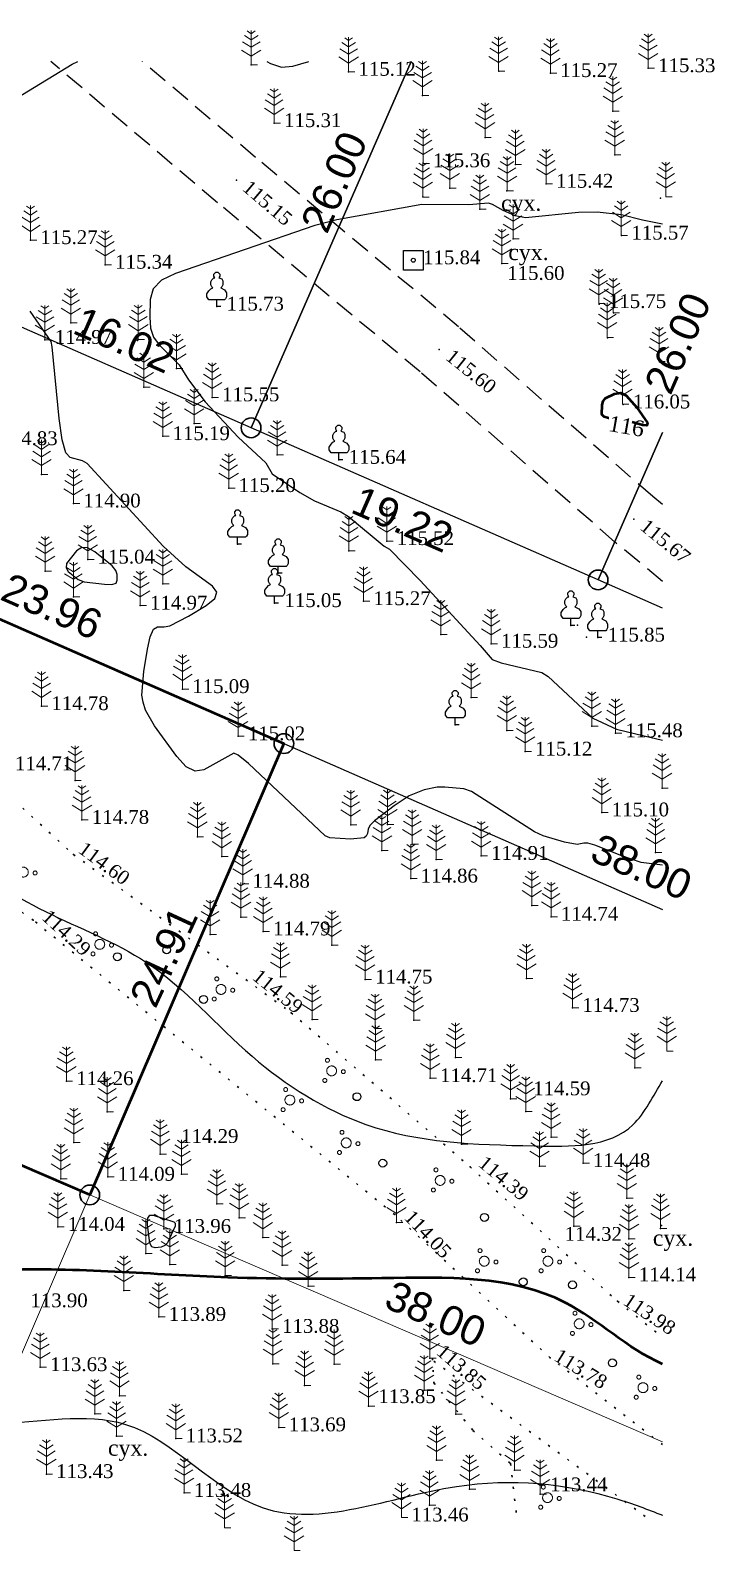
# Model space of a CAD drawing. Header units: millimetres. Extents: x 5405405.1 to 5405491.6, y 5524890.3 to 5524967.4.
# Drawn here: x 5405456.8 to 5405491.6, y 5524890.3 to 5524967.4 of the extents above; entities that cross this region are included whole.
import ezdxf
from ezdxf.enums import TextEntityAlignment as Align

# ---------------------------------------------------------------- set-up
doc = ezdxf.new("R2010")
doc.units = ezdxf.units.MM
for name, pattern in [('DASHEDX2', [1.5, 1, -0.5]), ('HIDDEN', [0.5, 0, -0.5]), ('суцільна', [50, 50, 0])]:
    doc.linetypes.add(name, pattern=pattern)
for name, color, linetype in [('SC007', 7, 'Continuous'), ('горизонтали', 42, 'Continuous'), ('дороги', 7, 'Continuous'), ('Ділянки_Межі', 10, 'Continuous'), ('надписи', 7, 'Continuous'), ('отметки', 7, 'Continuous'), ('промеры', 185, 'Continuous'), ('Растительность', 7, 'Continuous')]:
    doc.layers.add(name, color=color, linetype=linetype)
for name, color, linetype, lineweight in [('Контур', 7, 'HIDDEN', 30), ('ТОЧКИ', 7, 'Continuous', 30), ('усл. знак', 7, 'суцільна', 20)]:
    doc.layers.add(name, color=color, linetype=linetype, lineweight=lineweight)
doc.styles.get("Standard").update_dxf_attribs({"font": 'arial.ttf'})
doc.styles.add('times', font='times.ttf')

# ---------------------------------------------------------------- blocks, each defined once
blk = doc.blocks.new('SYMBOL902')
at = {"layer": 'SC007'}
blk.add_lwpolyline([(-1.25, -1.25), (-1.25, 1.25), (1.25, 1.25), (1.25, -1.25)], close=True, dxfattribs=at)
blk.add_circle((0, 0), 0.25, dxfattribs=at)
blk = doc.blocks.new('A$C51FE15A3')
at = {"layer": 'Растительность', "color": 94, "lineweight": 0}
for points in [[(-0.201, 1.726), (0, 1.584), (0.201, 1.726)], [(0, 1.75), (0, 0), (0.319, 0)], [(-0.447, 1.172), (0, 0.895), (0.447, 1.172)], [(-0.343, 1.489), (0, 1.267), (0.343, 1.489)], [(-0.493, 0.753), (0, 0.444), (0.493, 0.753)]]:
    blk.add_lwpolyline(points, dxfattribs=at)
blk = doc.blocks.new('A$C2ACB5305')
at = {"layer": 'Растительность'}
blk.add_lwpolyline([(0.2, 0), (0.2, 0), (0, 0), (0, 0.35), (-0.4, 0.35), (-0.5, 0.5), (-0.5, 0.65), (-0.4, 0.8), (-0.3, 0.9), (-0.2, 0.95), (-0.25, 1), (-0.3, 1.1), (-0.3, 1.25), (-0.25, 1.35), (-0.15, 1.45), (-0.1, 1.45), (-0.15, 1.55), (-0.15, 1.65), (-0.05, 1.75), (0.05, 1.75), (0.15, 1.65), (0.15, 1.55), (0.1, 1.45), (0.25, 1.4), (0.3, 1.3), (0.3, 1.1), (0.25, 1), (0.2, 0.95), (0.4, 0.85), (0.5, 0.7), (0.5, 0.5), (0.45, 0.4), (0.4, 0.35), (0, 0.35)], dxfattribs=at)
blk = doc.blocks.new('A$C72385B22')
at = {"layer": 'усл. знак'}
for centre, radius in [((0, 0), 0.625), ((-0.02, 1.49), 0.25), ((-1.29, -0.64), 0.25), ((1.28, -0.76), 0.25)]:
    blk.add_circle(centre, radius, dxfattribs=at)

msp = doc.modelspace()

# ---------------------------------------------------------------- linework, layer by layer
at = {"layer": 'горизонтали', "color": 32}
for points in [[(5405454.197, 5524962.792, 115), (5405458.957, 5524965.682, 115), (5405459.242, 5524965.809, 115)], [(5405468.823, 5524965.809, 115), (5405469.017, 5524965.712, 115), (5405469.577, 5524965.522, 115), (5405470.147, 5524965.572, 115), (5405470.957, 5524965.809, 115)], [(5405488.91, 5524957.563, 115.5), (5405487.897, 5524957.762, 115.5), (5405486.817, 5524958.042, 115.5), (5405485.597, 5524958.172, 115.5), (5405484.637, 5524958.162, 115.5), (5405481.947, 5524957.892, 115.5), (5405481.427, 5524957.992, 115.5), (5405480.827, 5524958.262, 115.5), (5405480.277, 5524958.572, 115.5), (5405480.077, 5524958.632, 115.5), (5405479.087, 5524958.542, 115.5), (5405476.687, 5524958.562, 115.5), (5405472.377, 5524957.792, 115.5), (5405471.267, 5524957.502, 115.5), (5405464.187, 5524955.072, 115.5), (5405463.487, 5524954.732, 115.5), (5405463.067, 5524954.292, 115.5), (5405462.907, 5524953.742, 115.5), (5405462.887, 5524952.852, 115.5), (5405462.927, 5524952.292, 115.5), (5405463.087, 5524951.832, 115.5), (5405463.367, 5524951.452, 115.5), (5405464.377, 5524950.432, 115.5), (5405464.847, 5524949.682, 115.5), (5405465.697, 5524948.552, 115.5), (5405467.367, 5524946.772, 115.5), (5405468.777, 5524945.462, 115.5), (5405469.107, 5524944.912, 115.5)], [(5405465.637, 5524929.912, 115), (5405465.197, 5524929.842, 115), (5405464.737, 5524930.062, 115), (5405464.267, 5524930.572, 115), (5405463.127, 5524932.142, 115), (5405462.677, 5524932.932, 115), (5405462.547, 5524933.342, 115), (5405462.487, 5524933.692, 115), (5405462.587, 5524934.882, 115), (5405462.767, 5524936.022, 115), (5405462.907, 5524936.652, 115), (5405463.077, 5524937.032, 115), (5405463.287, 5524937.152, 115), (5405463.617, 5524937.152, 115), (5405463.907, 5524937.202, 115), (5405464.857, 5524937.692, 115), (5405465.757, 5524938.242, 115), (5405466.197, 5524938.592, 115), (5405466.297, 5524938.912, 115), (5405466.077, 5524939.212, 115), (5405464.727, 5524940.202, 115), (5405463.567, 5524941.242, 115), (5405459.707, 5524945.442, 115), (5405459.477, 5524945.572, 115), (5405458.857, 5524945.732, 115), (5405458.627, 5524945.982, 115), (5405458.437, 5524946.642, 115), (5405458.297, 5524947.712, 115), (5405457.937, 5524951.352, 115), (5405457.887, 5524951.622, 115), (5405456.827, 5524953.152, 115)], [(5405469.107, 5524944.912, 115.5), (5405470.497, 5524943.972, 115.5), (5405471.247, 5524943.542, 115.5), (5405472.587, 5524942.982, 115.5), (5405472.977, 5524942.742, 115.5), (5405474.787, 5524941.242, 115.5), (5405475.057, 5524941.092, 115.5), (5405476.617, 5524939.502, 115.5), (5405479.657, 5524936.202, 115.5), (5405480.257, 5524935.502, 115.5), (5405480.727, 5524935.322, 115.5), (5405482.787, 5524934.832, 115.5), (5405483.107, 5524934.632, 115.5), (5405485.377, 5524932.522, 115.5), (5405486.577, 5524931.972, 115.5), (5405487.967, 5524931.622, 115.5), (5405488.91, 5524931.413, 115.5)], [(5405488.91, 5524925.068, 115), (5405487.817, 5524925.212, 115), (5405486.837, 5524925.542, 115), (5405485.467, 5524926.082, 115), (5405485.117, 5524926.182, 115), (5405484.917, 5524926.182, 115), (5405484.577, 5524926.112, 115), (5405483.927, 5524926.242, 115), (5405482.847, 5524926.562, 115), (5405482.417, 5524926.762, 115), (5405479.207, 5524928.812, 115), (5405478.827, 5524928.942, 115), (5405477.857, 5524929.032, 115), (5405477.477, 5524929.032, 115), (5405476.817, 5524928.892, 115), (5405476.057, 5524928.582, 115), (5405475.287, 5524928.082, 115), (5405474.287, 5524927.322, 115), (5405474.057, 5524927.082, 115), (5405473.967, 5524926.902, 115), (5405473.937, 5524926.672, 115), (5405473.877, 5524926.542, 115), (5405473.767, 5524926.462, 115), (5405473.067, 5524926.382, 115), (5405472.027, 5524926.462, 115), (5405471.787, 5524926.562, 115), (5405467.897, 5524930.222, 115), (5405467.377, 5524930.652, 115), (5405467.157, 5524930.752, 115), (5405465.637, 5524929.912, 115)]]:
    msp.add_polyline3d(points, dxfattribs=at)
at = {"layer": 'горизонтали', "color": 32, "lineweight": 50}
for points in [[(5405485.837, 5524948.412, 116), (5405485.897, 5524948.602, 116), (5405486.007, 5524948.742, 116), (5405486.467, 5524948.962, 116), (5405486.797, 5524949.022, 116), (5405487.067, 5524948.882, 116), (5405487.597, 5524948.272, 116), (5405488.137, 5524947.492, 116), (5405488.107, 5524947.362, 116), (5405487.897, 5524947.382, 116), (5405487.372, 5524947.522, 116)], [(5405486.182, 5524947.73, 116), (5405486.167, 5524947.732, 116), (5405485.947, 5524947.792, 116), (5405485.827, 5524947.912, 116), (5405485.837, 5524948.412, 116), (5405485.837, 5524948.412, 116)]]:
    msp.add_polyline3d(points, dxfattribs=at)
at = {"layer": 'горизонтали', "color": 32}
for points in [[(5405459.257, 5524939.552, 115), (5405459.567, 5524939.442, 115), (5405460.597, 5524939.312, 115), (5405460.957, 5524939.302, 115), (5405461.177, 5524939.372, 115), (5405461.237, 5524939.522, 115), (5405461.237, 5524939.802, 115), (5405461.167, 5524940.002, 115), (5405460.977, 5524940.242, 115), (5405460.097, 5524940.962, 115), (5405459.737, 5524941.162, 115), (5405459.437, 5524941.182, 115), (5405459.177, 5524941.012, 115), (5405458.667, 5524940.372, 115), (5405458.647, 5524940.152, 115), (5405458.757, 5524939.962, 115), (5405459.257, 5524939.552, 115)], [(5405463.797, 5524905.922, 114), (5405463.647, 5524905.782, 114), (5405463.467, 5524905.712, 114), (5405463.167, 5524905.672, 114), (5405462.997, 5524905.722, 114), (5405462.887, 5524905.902, 114), (5405462.777, 5524906.842, 114), (5405462.787, 5524907.172, 114), (5405462.887, 5524907.332, 114), (5405463.067, 5524907.332, 114), (5405464.107, 5524906.992, 114), (5405464.177, 5524906.922, 114), (5405464.177, 5524906.772, 114), (5405463.797, 5524905.922, 114)]]:
    msp.add_polyline3d(points, close=True, dxfattribs=at)
for points, knots in [([(5405433.102, 5524965.809), (5405432.628, 5524964.995), (5405432.152, 5524963.315), (5405434.505, 5524959.837), (5405436.467, 5524956.149), (5405436.671, 5524951.392), (5405437.369, 5524946.928), (5405441.86, 5524943.511), (5405440.684, 5524937.671), (5405444.794, 5524933.035), (5405451.566, 5524932.913), (5405452.841, 5524923.414), (5405462.376, 5524921.694), (5405467.678, 5524915.219), (5405474.332, 5524911.065), (5405480.954, 5524910.859), (5405487.202, 5524910.737), (5405488.436, 5524913.394), (5405488.91, 5524914.146)], [563.661702, 563.661702, 563.661702, 563.661702, 566.458675, 569.254458, 575.329889, 578.985082, 583.444079, 588.386683, 594.103196, 599.108283, 605.048663, 611.412942, 622.521559, 629.692846, 636.424411, 645.037599, 650.155211, 652.763033, 652.763033, 652.763033, 652.763033]), ([(5405414.818, 5524925.709), (5405415.772, 5524925.193), (5405418.223, 5524924.084), (5405421.698, 5524924.182), (5405424.74, 5524922.757), (5405427.138, 5524920.233), (5405432.042, 5524917.524), (5405434.513, 5524911.736), (5405437.788, 5524905.243), (5405444.44, 5524899.573), (5405453.206, 5524895.816), (5405462.487, 5524898.046), (5405468.665, 5524890.189), (5405477.912, 5524894.346), (5405484.864, 5524893.645), (5405488.147, 5524892.418), (5405488.91, 5524892.111)], [2.090237, 2.090237, 2.090237, 2.090237, 5.312599, 10.182619, 12.112589, 15.209294, 20.531766, 28.423343, 33.238106, 42.351864, 53.987263, 60.5812, 68.695045, 78.614199, 86.783744, 89.281601, 89.281601, 89.281601, 89.281601])]:
    msp.add_open_spline(points, degree=3, knots=knots, dxfattribs=at)
at = {"layer": 'горизонтали', "color": 32, "lineweight": 50}
msp.add_open_spline([(5405488.91, 5524899.78), (5405487.089, 5524900.575), (5405483.378, 5524904.35), (5405475.07, 5524904.101), (5405465.673, 5524904.056), (5405458.644, 5524904.734), (5405451.834, 5524904.358), (5405446.555, 5524906.313), (5405442.168, 5524910.026), (5405438.386, 5524914.341), (5405438.447, 5524919.318), (5405437.93, 5524924.895), (5405434.484, 5524928.293), (5405432.616, 5524932.718), (5405428.364, 5524935.336), (5405425.389, 5524937.054), (5405423.745, 5524937.988)], degree=3, knots=[238.387338, 238.387338, 238.387338, 238.387338, 244.213134, 253.624228, 261.428369, 272.933051, 274.584334, 281.85809, 288.915218, 291.908367, 298.615428, 303.009483, 308.272559, 312.478888, 317.055186, 322.755025, 322.755025, 322.755025, 322.755025], dxfattribs=at)
at = {"layer": 'дороги', "color": 7, "linetype": 'DASHEDX2', "elevation": 112.707}
for points in [[(5405488.91, 5524939.459), (5405486.477, 5524941.466), (5405476.607, 5524950.078), (5405466.319, 5524958.657), (5405457.877, 5524965.809)], [(5405488.91, 5524943.349), (5405488.419, 5524943.754), (5405478.555, 5524952.36), (5405468.249, 5524960.953), (5405462.518, 5524965.809)]]:
    msp.add_lwpolyline(points, dxfattribs=at)
at = {"layer": 'Ділянки_Межі', "lineweight": 25}
for points in [[(5405476.152, 5524965.809), (5405468.029, 5524947.243), (5405453.355, 5524953.667), (5405450.548, 5524947.255), (5405437.94, 5524952.731)], [(5405468.029, 5524947.243), (5405476.152, 5524965.809)], [(5405488.91, 5524938.101), (5405485.638, 5524939.534), (5405468.029, 5524947.243), (5405453.355, 5524953.667), (5405450.548, 5524947.255), (5405447.741, 5524940.842), (5405469.694, 5524931.231), (5405488.91, 5524922.818)], [(5405488.91, 5524947.007), (5405485.638, 5524939.534), (5405468.029, 5524947.243)], [(5405485.638, 5524939.534), (5405488.91, 5524947.007)], [(5405488.91, 5524938.101), (5405485.638, 5524939.534)]]:
    msp.add_lwpolyline(points, dxfattribs=at)
at = {"layer": 'Ділянки_Межі', "lineweight": 50}
msp.add_lwpolyline([(5405422.638, 5524924.363), (5405434.03, 5524945.71), (5405437.94, 5524952.731), (5405450.548, 5524947.255), (5405447.741, 5524940.842), (5405469.694, 5524931.231), (5405459.846, 5524908.351)], close=True, dxfattribs=at)
at = {"layer": 'Ділянки_Межі', "lineweight": 0}
for points in [[(5405459.846, 5524908.351), (5405469.694, 5524931.231), (5405488.91, 5524922.818)], [(5405411.109, 5524902.76), (5405422.638, 5524924.363), (5405459.846, 5524908.351), (5405452.833, 5524892.056)], [(5405452.833, 5524892.056), (5405459.846, 5524908.351), (5405488.91, 5524895.844)], [(5405488.91, 5524895.844), (5405459.846, 5524908.351)]]:
    msp.add_lwpolyline(points, dxfattribs=at)
at = {"layer": 'Контур', "color": 7, "linetype": 'HIDDEN'}
for points, elevation in [([(5405475.316, 5524907.356), (5405456.979, 5524922.281), (5405448.731, 5524928.148), (5405435.462, 5524941.734), (5405437.83, 5524943.827), (5405449.367, 5524934.449), (5405459.02, 5524925.611), (5405470.07, 5524917.59), (5405479.143, 5524909.781)], 113.339), ([(5405479.143, 5524909.781), (5405486.624, 5524902.96), (5405488.91, 5524901.137)], 114.045), ([(5405488.91, 5524895.695), (5405483.207, 5524900.101), (5405475.316, 5524907.356)], 113.339), ([(5405488.028, 5524892.056), (5405477.1, 5524900.076)], 111.795), ([(5405477.228, 5524900.076), (5405477.305, 5524898.823), (5405479.288, 5524896.413), (5405481.195, 5524894.74)], 111.795), ([(5405481.195, 5524894.74), (5405481.509, 5524892.056)], 113.515)]:
    msp.add_lwpolyline(points, dxfattribs=dict(at, elevation=elevation))
at = {"layer": 'отметки', "color": 7}
for p in [(5405468.037, 5524965.643, 115.049), (5405472.978, 5524965.292, 115.12), (5405480.594, 5524965.322, 115.182), (5405483.216, 5524965.227, 115.271), (5405488.184, 5524965.473, 115.326), (5405476.733, 5524964.089, 115.151), (5405486.379, 5524963.299, 115.295), (5405469.203, 5524962.689, 115.315), (5405479.901, 5524961.959, 115.216), (5405486.484, 5524961.085, 115.311), (5405476.759, 5524960.654, 115.36), (5405481.445, 5524960.599, 115.313), (5405467.284, 5524959.805, 115.15), (5405483.002, 5524959.615, 115.422), (5405476.744, 5524958.945, 115.455), (5405478.113, 5524959.389, 115.394), (5405481.015, 5524959.255, 115.456), (5405488.806, 5524958.892, 115.408), (5405479.64, 5524958.321, 115.526), (5405456.837, 5524956.757, 115.273), (5405481.322, 5524956.818, 115.546), (5405486.827, 5524956.986, 115.569), (5405460.631, 5524955.511, 115.341), (5405480.755, 5524955.573, 115.604), (5405466.289, 5524953.388, 115.731), (5405485.688, 5524953.515, 115.75), (5405458.884, 5524952.561, 115.206), (5405486.416, 5524953.064, 115.729), (5405486.117, 5524951.806, 115.787), (5405457.57, 5524951.7, 114.967), (5405462.271, 5524951.67, 115.468), (5405462.307, 5524951.72, 115.463), (5405477.581, 5524951.219, 115.596), (5405464.249, 5524950.249, 115.483), (5405488.755, 5524950.58, 115.753), (5405462.584, 5524949.296, 115.404), (5405466.057, 5524948.788, 115.55), (5405486.906, 5524948.427, 116.05), (5405465.145, 5524947.456, 115.379), (5405463.547, 5524946.818, 115.189), (5405469.352, 5524945.867, 115.588), (5405472.486, 5524945.62, 115.639), (5405457.398, 5524944.883, 114.894), (5405466.895, 5524944.188, 115.197), (5405459.02, 5524943.405, 114.903), (5405487.448, 5524942.61, 115.672), (5405467.348, 5524941.342, 115.116), (5405472.992, 5524941.013, 115.4), (5405474.918, 5524941.502, 115.524), (5405459.742, 5524940.561, 115.041), (5405457.579, 5524939.982, 114.97), (5405469.41, 5524939.866, 115.136), (5405459.015, 5524938.675, 114.972), (5405463.555, 5524939.327, 114.936), (5405462.404, 5524938.228, 114.969), (5405469.221, 5524938.355, 115.053), (5405473.735, 5524938.453, 115.267), (5405484.257, 5524937.224, 115.766), (5405484.598, 5524937.235, 115.868), (5405477.652, 5524936.759, 115.284), (5405485.047, 5524936.636, 115.768), (5405485.622, 5524936.608, 115.847), (5405480.213, 5524936.298, 115.587), (5405464.546, 5524933.996, 115.093), (5405479.196, 5524933.563, 115.152), (5405457.397, 5524933.132, 114.784), (5405478.389, 5524932.183, 115.088), (5405481.01, 5524931.905, 115.168), (5405485.318, 5524932.112, 115.465), (5405486.525, 5524931.757, 115.482), (5405467.368, 5524931.604, 115.017), (5405481.937, 5524930.828, 115.12), (5405459.097, 5524929.363, 114.8), (5405488.882, 5524928.979, 115.232), (5405459.45, 5524927.366, 114.782), (5405473.083, 5524927.115, 115.034), (5405474.951, 5524927.14, 114.965), (5405485.83, 5524927.744, 115.102), (5405465.304, 5524926.516, 114.935), (5405459.02, 5524925.611, 114.605), (5405474.671, 5524925.812, 114.968), (5405476.206, 5524926.134, 114.917), (5405479.71, 5524925.541, 114.906), (5405488.555, 5524925.705, 115.049), (5405466.54, 5524925.513, 114.884), (5405477.424, 5524925.364, 114.9), (5405467.603, 5524924.131, 114.88), (5405476.131, 5524924.389, 114.86), (5405482.272, 5524923.028, 114.814), (5405483.251, 5524922.456, 114.741), (5405456.979, 5524922.281, 114.291), (5405467.518, 5524922.44, 114.824), (5405468.647, 5524921.713, 114.79), (5405465.951, 5524921.554, 114.671), (5405472.13, 5524921.019, 114.758), (5405469.516, 5524919.409, 114.684), (5405473.824, 5524919.272, 114.747), (5405481.999, 5524919.319, 114.68), (5405484.339, 5524917.833, 114.728), (5405470.07, 5524917.59, 114.586), (5405471.123, 5524917.247, 114.63), (5405476.286, 5524917.209, 114.749), (5405474.321, 5524916.788, 114.745), (5405474.35, 5524915.196, 114.696), (5405478.397, 5524915.325, 114.722), (5405487.501, 5524914.805, 114.656), (5405458.657, 5524914.119, 114.258), (5405477.121, 5524914.271, 114.705), (5405481.2, 5524913.232, 114.589), (5405460.731, 5524912.574, 114.261), (5405481.965, 5524912.59, 114.597), (5405459.037, 5524911.008, 114.155), (5405478.71, 5524910.924, 114.457), (5405483.252, 5524911.276, 114.49), (5405463.422, 5524910.42, 114.292), (5405464.497, 5524909.399, 114.208), (5405479.143, 5524909.781, 114.391), (5405482.668, 5524909.817, 114.498), (5405484.877, 5524909.966, 114.481), (5405458.378, 5524909.176, 114.113), (5405460.761, 5524909.274, 114.091), (5405466.292, 5524907.898, 114.122), (5405487.099, 5524908.182, 114.398), (5405467.424, 5524907.191, 114.126), (5405475.316, 5524907.356, 114.161), (5405458.227, 5524906.732, 114.043), (5405463.609, 5524906.629, 113.959), (5405475.404, 5524906.96, 114.045), (5405484.402, 5524906.773, 114.323), (5405488.8, 5524906.66, 114.316), (5405488.863, 5524906.804, 114.314), (5405468.621, 5524906.196, 114.19), (5405487.205, 5524906.12, 114.305), (5405462.693, 5524905.385, 114.01), (5405463.908, 5524904.823, 114.043), (5405469.6, 5524904.79, 114), (5405466.72, 5524904.261, 114.004), (5405487.205, 5524904.175, 114.139), (5405461.572, 5524903.517, 113.935), (5405470.93, 5524903.72, 114), (5405486.624, 5524902.96, 113.984), (5405463.355, 5524902.168, 113.892), (5405469.102, 5524901.562, 113.878), (5405483.207, 5524900.101, 113.784), (5405457.334, 5524899.621, 113.631), (5405469.134, 5524899.79, 113.893), (5405472.24, 5524899.78, 113.93), (5405477.1, 5524900.076, 113.848), (5405470.747, 5524898.7, 113.865), (5405461.348, 5524898.17, 113.588), (5405476.81, 5524898.46, 113.81), (5405460.105, 5524897.248, 113.564), (5405473.99, 5524897.65, 113.85), (5405478.424, 5524897.247, 113.732), (5405469.439, 5524896.57, 113.694), (5405461.205, 5524896.132, 113.439), (5405464.21, 5524896.009, 113.518), (5405477.44, 5524894.9, 113.67), (5405481.195, 5524894.74, 113.515), (5405457.641, 5524894.202, 113.432), (5405481.39, 5524894.4, 113.55), (5405464.631, 5524893.245, 113.483), (5405479.12, 5524893.43, 113.57), (5405482.7, 5524893.18, 113.44), (5405477.08, 5524892.63, 113.53)]:
    msp.add_point(p, dxfattribs=at)
at = {"layer": 'Растительность', "color": 7}
for centre in [(5405463.745, 5524920.777), (5405461.246, 5524920.429), (5405465.619, 5524918.265), (5405473.402, 5524913.333), (5405474.713, 5524909.965), (5405479.87, 5524907.214), (5405481.84, 5524903.949), (5405484.339, 5524903.791), (5405486.364, 5524899.839)]:
    msp.add_circle(centre, 0.2, dxfattribs=at)
at = {"layer": 'ТОЧКИ'}
for centre in [(5405468.029, 5524947.243, 107.24), (5405485.638, 5524939.534), (5405469.694, 5524931.231), (5405459.846, 5524908.351, 107.24)]:
    msp.add_circle(centre, 0.5, dxfattribs=at)

# ---------------------------------------------------------------- block references
at = {"layer": 'отметки', "color": 7, "xscale": 0.400000000372529, "yscale": 0.400000000372529, "zscale": 0.400000000372529}
msp.add_blockref('SYMBOL902', (5405476.26, 5524955.74, 115.84), dxfattribs=at)
at = {"layer": 'Растительность', "color": 7}
for name, p in [('A$C51FE15A3', (5405468.04, 5524965.64, 115.05)), ('A$C51FE15A3', (5405488.18, 5524965.47, 115.33)), ('A$C51FE15A3', (5405472.98, 5524965.29, 115.12)), ('A$C51FE15A3', (5405480.59, 5524965.32, 115.18)), ('A$C51FE15A3', (5405483.22, 5524965.23, 115.27)), ('A$C51FE15A3', (5405476.73, 5524964.09, 115.15)), ('A$C51FE15A3', (5405486.38, 5524963.3, 115.29)), ('A$C51FE15A3', (5405469.2, 5524962.69, 115.31)), ('A$C51FE15A3', (5405479.9, 5524961.96, 115.22)), ('A$C51FE15A3', (5405486.48, 5524961.08, 115.31)), ('A$C51FE15A3', (5405476.76, 5524960.65, 115.36)), ('A$C51FE15A3', (5405481.44, 5524960.6, 115.31)), ('A$C51FE15A3', (5405478.11, 5524959.39, 115.39)), ('A$C51FE15A3', (5405481.02, 5524959.25, 115.46)), ('A$C51FE15A3', (5405483, 5524959.62, 115.42)), ('A$C51FE15A3', (5405476.74, 5524958.94, 115.46)), ('A$C51FE15A3', (5405489.07, 5524958.96, 115.45)), ('A$C51FE15A3', (5405479.64, 5524958.32, 115.53)), ('A$C51FE15A3', (5405486.81, 5524957, 115.57)), ('A$C51FE15A3', (5405456.837, 5524956.757, 115.273)), ('A$C51FE15A3', (5405481.32, 5524956.82, 115.55)), ('A$C51FE15A3', (5405460.631, 5524955.511, 115.341)), ('A$C51FE15A3', (5405480.76, 5524955.57, 115.6)), ('A$C2ACB5305', (5405466.289, 5524953.388, 115.731)), ('A$C51FE15A3', (5405485.67, 5524953.54, 115.75)), ('A$C51FE15A3', (5405486.4, 5524953.08, 115.73)), ('A$C51FE15A3', (5405458.884, 5524952.561, 115.206)), ('A$C51FE15A3', (5405457.57, 5524951.7, 114.967)), ('A$C51FE15A3', (5405462.307, 5524951.72, 115.463)), ('A$C51FE15A3', (5405486.1, 5524951.83, 115.79)), ('A$C51FE15A3', (5405464.249, 5524950.249, 115.483)), ('A$C51FE15A3', (5405488.73, 5524950.6, 115.75)), ('A$C51FE15A3', (5405462.584, 5524949.296, 115.404)), ('A$C51FE15A3', (5405466.057, 5524948.788, 115.55)), ('A$C51FE15A3', (5405486.88, 5524948.45, 116.05)), ('A$C51FE15A3', (5405465.145, 5524947.456, 115.379)), ('A$C51FE15A3', (5405463.547, 5524946.818, 115.189)), ('A$C51FE15A3', (5405469.352, 5524945.867, 115.588)), ('A$C2ACB5305', (5405472.486, 5524945.62, 115.639)), ('A$C51FE15A3', (5405457.398, 5524944.883, 114.894)), ('A$C51FE15A3', (5405466.895, 5524944.188, 115.197)), ('A$C51FE15A3', (5405459.02, 5524943.405, 114.903)), ('A$C51FE15A3', (5405474.918, 5524941.502, 115.524)), ('A$C2ACB5305', (5405467.348, 5524941.342, 115.116)), ('A$C51FE15A3', (5405472.992, 5524941.013, 115.4)), ('A$C51FE15A3', (5405457.579, 5524939.982, 114.97)), ('A$C51FE15A3', (5405459.742, 5524940.561, 115.041)), ('A$C51FE15A3', (5405463.555, 5524939.327, 114.936)), ('A$C2ACB5305', (5405469.41, 5524939.866, 115.136)), ('A$C51FE15A3', (5405459.015, 5524938.675, 114.972)), ('A$C51FE15A3', (5405473.735, 5524938.453, 115.267)), ('A$C51FE15A3', (5405462.404, 5524938.228, 114.969)), ('A$C2ACB5305', (5405469.221, 5524938.355, 115.053)), ('A$C2ACB5305', (5405484.257, 5524937.224, 115.766)), ('A$C51FE15A3', (5405477.652, 5524936.759, 115.284)), ('A$C51FE15A3', (5405480.213, 5524936.298, 115.587)), ('A$C2ACB5305', (5405485.622, 5524936.608, 115.847)), ('A$C51FE15A3', (5405464.546, 5524933.996, 115.093)), ('A$C51FE15A3', (5405457.397, 5524933.132, 114.784)), ('A$C51FE15A3', (5405479.196, 5524933.563, 115.152)), ('A$C51FE15A3', (5405467.368, 5524931.604, 115.017)), ('A$C2ACB5305', (5405478.389, 5524932.183, 115.088)), ('A$C51FE15A3', (5405481.01, 5524931.905, 115.168)), ('A$C51FE15A3', (5405485.318, 5524932.112, 115.465)), ('A$C51FE15A3', (5405486.525, 5524931.757, 115.482)), ('A$C51FE15A3', (5405481.937, 5524930.828, 115.12)), ('A$C51FE15A3', (5405459.097, 5524929.363, 114.8)), ('A$C51FE15A3', (5405488.882, 5524928.979, 115.232)), ('A$C51FE15A3', (5405485.83, 5524927.744, 115.102)), ('A$C51FE15A3', (5405459.45, 5524927.366, 114.782)), ('A$C51FE15A3', (5405473.083, 5524927.115, 115.034)), ('A$C51FE15A3', (5405474.951, 5524927.14, 114.965)), ('A$C51FE15A3', (5405465.304, 5524926.516, 114.935)), ('A$C51FE15A3', (5405476.206, 5524926.134, 114.917)), ('A$C51FE15A3', (5405466.54, 5524925.513, 114.884)), ('A$C51FE15A3', (5405474.671, 5524925.812, 114.968)), ('A$C51FE15A3', (5405477.424, 5524925.364, 114.9)), ('A$C51FE15A3', (5405479.71, 5524925.541, 114.906)), ('A$C51FE15A3', (5405488.555, 5524925.705, 115.049)), ('A$C51FE15A3', (5405467.603, 5524924.131, 114.88)), ('A$C51FE15A3', (5405476.131, 5524924.389, 114.86)), ('A$C51FE15A3', (5405482.272, 5524923.028, 114.814)), ('A$C51FE15A3', (5405467.518, 5524922.44, 114.824)), ('A$C51FE15A3', (5405483.251, 5524922.456, 114.741)), ('A$C51FE15A3', (5405465.951, 5524921.554, 114.671)), ('A$C51FE15A3', (5405468.647, 5524921.713, 114.79)), ('A$C51FE15A3', (5405472.13, 5524921.019, 114.758)), ('A$C51FE15A3', (5405469.516, 5524919.409, 114.684)), ('A$C51FE15A3', (5405473.824, 5524919.272, 114.747)), ('A$C51FE15A3', (5405481.999, 5524919.319, 114.68)), ('A$C51FE15A3', (5405484.339, 5524917.833, 114.728)), ('A$C51FE15A3', (5405471.123, 5524917.247, 114.63)), ('A$C51FE15A3', (5405476.286, 5524917.209, 114.749)), ('A$C51FE15A3', (5405474.321, 5524916.788, 114.745)), ('A$C51FE15A3', (5405478.397, 5524915.325, 114.722)), ('A$C51FE15A3', (5405489.12, 5524915.642, 114.616)), ('A$C51FE15A3', (5405474.35, 5524915.196, 114.696)), ('A$C51FE15A3', (5405487.501, 5524914.805, 114.656)), ('A$C51FE15A3', (5405458.657, 5524914.119, 114.258)), ('A$C51FE15A3', (5405477.121, 5524914.271, 114.705)), ('A$C51FE15A3', (5405481.2, 5524913.232, 114.589)), ('A$C51FE15A3', (5405460.731, 5524912.574, 114.261)), ('A$C51FE15A3', (5405481.965, 5524912.59, 114.597)), ('A$C51FE15A3', (5405459.037, 5524911.008, 114.155)), ('A$C51FE15A3', (5405478.71, 5524910.924, 114.457)), ('A$C51FE15A3', (5405483.252, 5524911.276, 114.49)), ('A$C51FE15A3', (5405463.422, 5524910.42, 114.292)), ('A$C51FE15A3', (5405484.877, 5524909.966, 114.481)), ('A$C51FE15A3', (5405458.378, 5524909.176, 114.113)), ('A$C51FE15A3', (5405460.761, 5524909.274, 114.091)), ('A$C51FE15A3', (5405464.497, 5524909.399, 114.208)), ('A$C51FE15A3', (5405482.668, 5524909.817, 114.498)), ('A$C51FE15A3', (5405466.292, 5524907.898, 114.122)), ('A$C51FE15A3', (5405487.099, 5524908.182, 114.398)), ('A$C51FE15A3', (5405467.424, 5524907.191, 114.126)), ('A$C51FE15A3', (5405475.404, 5524906.96, 114.045)), ('A$C51FE15A3', (5405458.227, 5524906.732, 114.043)), ('A$C51FE15A3', (5405463.609, 5524906.629, 113.959)), ('A$C51FE15A3', (5405468.621, 5524906.196, 114.19)), ('A$C51FE15A3', (5405484.402, 5524906.773, 114.323)), ('A$C51FE15A3', (5405487.205, 5524906.12, 114.305)), ('A$C51FE15A3', (5405488.8, 5524906.66, 114.316)), ('A$C51FE15A3', (5405462.693, 5524905.385, 114.01)), ('A$C51FE15A3', (5405463.908, 5524904.823, 114.043)), ('A$C51FE15A3', (5405469.6, 5524904.79, 114)), ('A$C51FE15A3', (5405466.72, 5524904.261, 114.004)), ('A$C51FE15A3', (5405487.205, 5524904.175, 114.139)), ('A$C51FE15A3', (5405461.572, 5524903.517, 113.935)), ('A$C51FE15A3', (5405470.93, 5524903.72, 114)), ('A$C51FE15A3', (5405463.355, 5524902.168, 113.892)), ('A$C51FE15A3', (5405469.102, 5524901.562, 113.878)), ('A$C51FE15A3', (5405477.1, 5524900.076, 111.795)), ('A$C51FE15A3', (5405457.334, 5524899.621, 113.631)), ('A$C51FE15A3', (5405469.134, 5524899.79, 113.893)), ('A$C51FE15A3', (5405472.24, 5524899.78, 113.93)), ('A$C51FE15A3', (5405470.747, 5524898.7, 113.865)), ('A$C51FE15A3', (5405476.81, 5524898.46, 113.81)), ('A$C51FE15A3', (5405461.348, 5524898.17, 113.588)), ('A$C51FE15A3', (5405473.99, 5524897.65, 113.85)), ('A$C51FE15A3', (5405460.105, 5524897.248, 113.564)), ('A$C51FE15A3', (5405478.424, 5524897.247, 113.732)), ('A$C51FE15A3', (5405461.205, 5524896.132, 113.439)), ('A$C51FE15A3', (5405469.439, 5524896.57, 113.694)), ('A$C51FE15A3', (5405464.21, 5524896.009, 113.518)), ('A$C51FE15A3', (5405477.44, 5524894.9, 113.67)), ('A$C51FE15A3', (5405457.641, 5524894.202, 113.432)), ('A$C51FE15A3', (5405481.39, 5524894.4, 113.55)), ('A$C51FE15A3', (5405464.631, 5524893.245, 113.483)), ('A$C51FE15A3', (5405479.12, 5524893.43, 113.57)), ('A$C51FE15A3', (5405482.7, 5524893.18, 113.44)), ('A$C51FE15A3', (5405477.08, 5524892.63, 113.53)), ('A$C51FE15A3', (5405466.689, 5524891.481, 113.444)), ('A$C51FE15A3', (5405475.662, 5524892.001, 113.459)), ('A$C51FE15A3', (5405470.209, 5524890.323, 113.385))]:
    msp.add_blockref(name, p, dxfattribs=at)
at = {"layer": 'усл. знак', "color": 7, "linetype": 'суцільна', "lineweight": 13, "xscale": 0.3999999998750298, "yscale": 0.3999999998750298, "zscale": 0.3999999998750298, "rotation": 265.3647753868261}
for p in [(5405456.476, 5524924.717), (5405460.352, 5524921.057), (5405466.504, 5524918.771), (5405472.117, 5524914.644), (5405469.999, 5524913.162), (5405472.858, 5524910.993), (5405477.624, 5524909.088), (5405479.861, 5524904.995), (5405483.091, 5524904.995), (5405484.68, 5524901.82), (5405487.918, 5524898.582), (5405483.071, 5524893.008)]:
    msp.add_blockref('A$C72385B22', p, dxfattribs=at)

# ---------------------------------------------------------------- texts
at = {"layer": 'горизонтали', "color": 32, "lineweight": 50, "style": 'times'}
msp.add_text('116', height=0.8, rotation=350.05133, dxfattribs=at).set_placement((5405486.255, 5524947.881, 181.067), align=Align.TOP_LEFT)
at = {"layer": 'надписи', "color": 7, "style": 'times'}
for p in [(5405480.712, 5524959.045, 111.861), (5405481.081, 5524956.545, 111.861), (5405488.416, 5524906.577, 111.861), (5405460.768, 5524895.932, 111.861)]:
    msp.add_text('сух.', height=0.8, dxfattribs=at).set_placement(p, align=Align.TOP_LEFT)
at = {"layer": 'отметки', "color": 7, "style": 'times'}
for s, p in [('115.12', (5405473.478, 5524965.792, 115.12)), ('115.27', (5405483.716, 5524965.727, 115.271)), ('115.33', (5405488.684, 5524965.973, 115.326)), ('115.31', (5405469.703, 5524963.189, 115.315)), ('115.36', (5405477.259, 5524961.154, 115.36)), ('115.42', (5405483.502, 5524960.115, 115.422)), ('115.27', (5405457.337, 5524957.257, 115.273)), ('115.57', (5405487.327, 5524957.486, 115.569)), ('115.34', (5405461.131, 5524956.011, 115.341)), ('115.84', (5405476.758, 5524956.236, 115.844)), ('115.84', (5405476.758, 5524956.236, 115.844)), ('115.60', (5405481.027, 5524955.441, 115.604)), ('115.73', (5405466.789, 5524953.888, 115.731)), ('115.75', (5405486.188, 5524954.015, 115.75)), ('114.97', (5405458.07, 5524952.2, 114.967)), ('115.55', (5405466.557, 5524949.288, 115.55)), ('116.05', (5405487.406, 5524948.927, 116.05)), ('115.19', (5405464.047, 5524947.318, 115.189)), ('114.83', (5405455.309, 5524947.065, 114.834)), ('115.64', (5405472.986, 5524946.12, 115.639)), ('115.20', (5405467.395, 5524944.688, 115.197)), ('114.90', (5405459.52, 5524943.905, 114.903)), ('115.52', (5405475.418, 5524942.002, 115.524)), ('115.04', (5405460.242, 5524941.061, 115.041)), ('114.97', (5405462.904, 5524938.728, 114.969)), ('115.05', (5405469.721, 5524938.855, 115.053)), ('115.27', (5405474.235, 5524938.953, 115.267)), ('115.85', (5405486.122, 5524937.108, 115.847)), ('115.59', (5405480.713, 5524936.798, 115.587)), ('115.09', (5405465.046, 5524934.496, 115.093)), ('114.78', (5405457.897, 5524933.632, 114.784)), ('115.02', (5405467.868, 5524932.104, 115.017)), ('115.48', (5405487.025, 5524932.257, 115.482)), ('115.12', (5405482.437, 5524931.328, 115.12)), ('114.71', (5405456.048, 5524930.582, 114.711)), ('114.78', (5405459.95, 5524927.866, 114.782)), ('115.10', (5405486.33, 5524928.244, 115.102)), ('114.91', (5405480.21, 5524926.041, 114.906)), ('114.86', (5405476.631, 5524924.889, 114.86)), ('114.88', (5405468.103, 5524924.631, 114.88)), ('114.74', (5405483.751, 5524922.956, 114.741)), ('114.79', (5405469.147, 5524922.213, 114.79)), ('114.75', (5405474.324, 5524919.772, 114.747)), ('114.73', (5405484.839, 5524918.333, 114.728)), ('114.71', (5405477.621, 5524914.771, 114.705)), ('114.26', (5405459.157, 5524914.619, 114.258)), ('114.59', (5405482.344, 5524914.107, 114.589)), ('114.29', (5405464.48, 5524911.69, 114.292)), ('114.48', (5405485.377, 5524910.466, 114.481)), ('114.09', (5405461.261, 5524909.774, 114.091)), ('114.04', (5405458.727, 5524907.232, 114.043)), ('113.96', (5405464.109, 5524907.129, 113.959)), ('114.32', (5405483.94, 5524906.728, 114.323)), ('114.14', (5405487.705, 5524904.675, 114.139)), ('113.90', (5405456.833, 5524903.36, 113.903)), ('113.89', (5405463.855, 5524902.668, 113.892)), ('113.88', (5405469.602, 5524902.062, 113.878)), ('113.63', (5405457.834, 5524900.121, 113.631)), ('113.69', (5405469.939, 5524897.07, 113.694)), ('113.52', (5405464.71, 5524896.509, 113.518)), ('113.43', (5405458.141, 5524894.702, 113.432)), ('113.48', (5405465.131, 5524893.745, 113.483)), ('113.46', (5405476.162, 5524892.501, 113.459))]:
    msp.add_text(s, height=0.7, dxfattribs=at).set_placement(p, align=Align.TOP_LEFT)
for s, rotation, p in [('115.15', 319.48162, (5405467.989, 5524959.86, 115.15)), ('115.60', 321.20904, (5405478.284, 5524951.295, 115.596)), ('115.67', 320.80519, (5405488.151, 5524942.682, 115.672)), ('114.60', 323.45013, (5405459.62, 5524926.318, 114.605)), ('114.29', 317.51605, (5405457.829, 5524922.886, 114.291)), ('114.59', 321.04763, (5405468.48, 5524919.866, 114.586)), ('114.39', 320.26567, (5405479.95, 5524910.4, 114.391)), ('114.05', 313.70968, (5405476.256, 5524907.662, 114.045)), ('113.98', 326.15375, (5405487.241, 5524903.419, 113.984)), ('113.85', 319.01725, (5405477.839, 5524900.848, 113.848)), ('113.78', 328.41449, (5405483.707, 5524900.601, 113.784))]:
    msp.add_text(s, height=0.7, rotation=rotation, dxfattribs=at).set_placement(p, align=Align.TOP_LEFT)
for s, p in [('113.85', (5405474.49, 5524898.15, 113.85)), ('113.44', (5405483.2, 5524893.68, 113.44))]:
    msp.add_text(s, height=0.7, dxfattribs=at).set_placement(p, align=Align.MIDDLE_LEFT)
at = {"layer": 'промеры', "char_height": 1.5, "attachment_point": 1}
for s, insert, rotation in [('26.00', (5405470.501, 5524957.613), 66.37949), ('26.00', (5405487.936, 5524949.44), 66.37949), ('16.02', (5405459.501, 5524953.44), 336.35584), ('19.22', (5405473.616, 5524944.351), 336.35584), ('23.96', (5405455.828, 5524939.936), 336.35584), ('38.00', (5405485.744, 5524926.721), 336.35584), ('24.91', (5405461.817, 5524918.376), 65.21549), ('38.00', (5405475.297, 5524904.069), 336.35584)]:
    msp.add_mtext(s, dxfattribs=dict(at, insert=insert, rotation=rotation))

doc.saveas('drawing.dxf')
